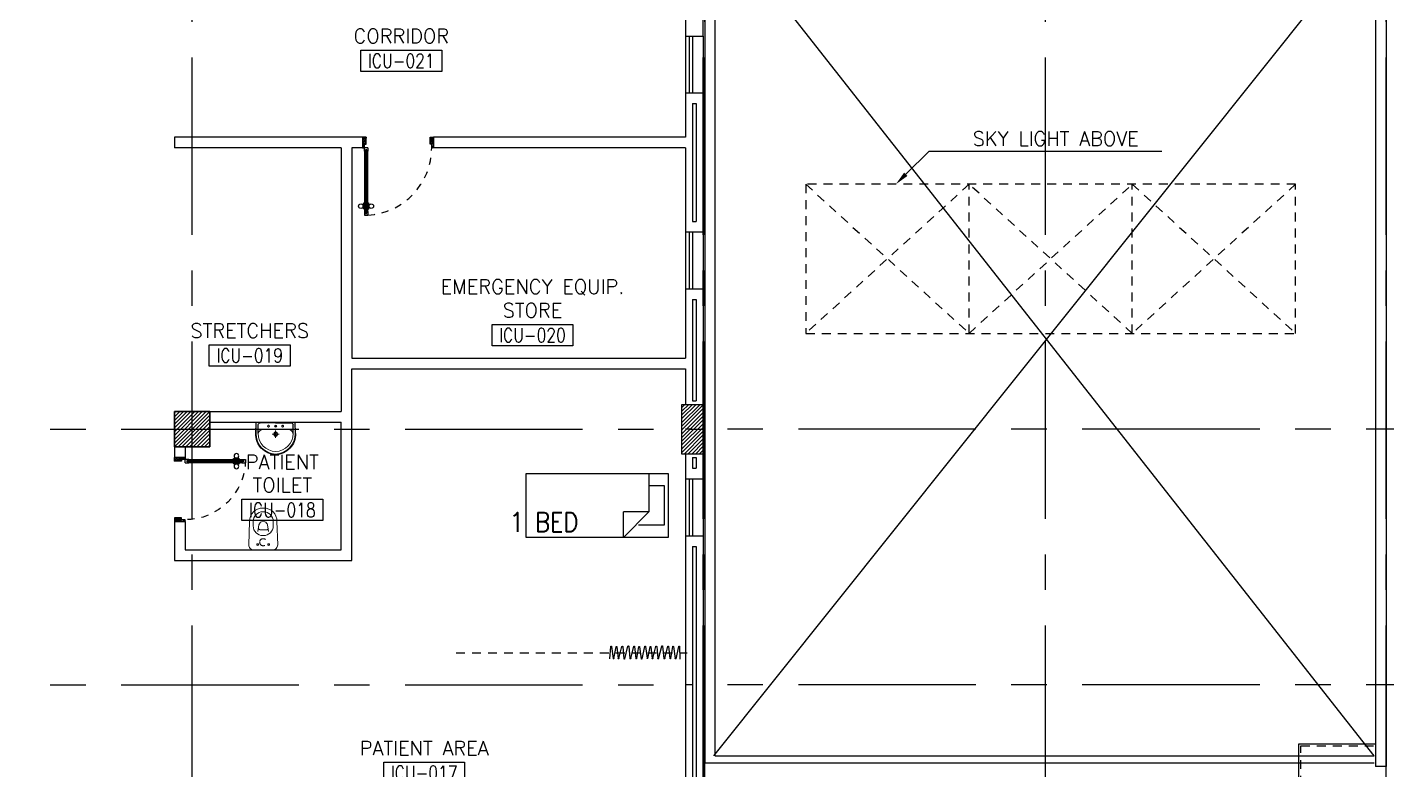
# Model space of a CAD drawing. Extents: x -0.7 to 93.2, y -1.5 to 78.
# Drawn here: x 31.12 to 50.27, y 15 to 25.46 of the extents above; entities that cross this region are included whole.
import ezdxf
from ezdxf.enums import TextEntityAlignment as Align

# ---------------------------------------------------------------- set-up
doc = ezdxf.new("R2010")
doc.units = 0
doc.header["$MEASUREMENT"] = 0
for name, pattern in [('CENTERX2', [4, 2.5, -0.5, 0.5, -0.5]), ('DASHED', [0.75, 0.5, -0.25]), ('HIDDEN', [0.375, 0.25, -0.125]), ('HIDDEN2', [0.1875, 0.125, -0.0625])]:
    doc.linetypes.add(name, pattern=pattern)
doc.layers.get('0').update_dxf_attribs({"color": 11, "linetype": 'CONTINUOUS'})
for name, color, linetype in [('A_CUBICLE_CURTAINS', 11, 'HIDDEN'), ('AXES', 11, 'CENTERX2'), ('COL', 11, 'CONTINUOUS'), ('D_CURTAIN', 11, 'HIDDEN'), ('DOOR', 11, 'CONTINUOUS'), ('FIX', 11, 'CONTINUOUS'), ('FUR', 11, 'CONTINUOUS'), ('HAT', 11, 'CONTINUOUS'), ('HIDDEN', 11, 'HIDDEN2'), ('INSUL', 11, 'CONTINUOUS'), ('RM-BOX', 11, 'CONTINUOUS'), ('RM-IND', 11, 'CONTINUOUS'), ('RM-NAME', 11, 'CONTINUOUS'), ('RM-NO', 11, 'CONTINUOUS'), ('ROOF', 11, 'CONTINUOUS'), ('RS20', 11, 'CONTINUOUS'), ('SHAFT', 11, 'CONTINUOUS'), ('STR', 11, 'CONTINUOUS'), ('WALL', 11, 'CONTINUOUS'), ('WIN', 11, 'CONTINUOUS')]:
    doc.layers.add(name, color=color, linetype=linetype)
doc.styles.add('ROMANS', font='ROMANS.shx', dxfattribs={"width": 0.6})
doc.styles.add('RS20', font='ROMANS.shx', dxfattribs={"height": 0.2})

# ---------------------------------------------------------------- blocks, each defined once
blk = doc.blocks.new('*X23')
at = {"color": 0}
for p, q in [((84179, 132651), (84678, 133150)), ((84179, 132704), (84625, 133150)), ((84179, 132757), (84571, 133150)), ((84179, 132810), (84518, 133150)), ((84179, 132864), (84465, 133150)), ((84179, 132917), (84412, 133150)), ((84179, 132970), (84359, 133150)), ((84179, 133023), (84306, 133150)), ((84179, 133076), (84253, 133150)), ((84179, 133129), (84200, 133150)), ((84231, 132650), (84679, 133098)), ((84284, 132650), (84679, 133045)), ((84337, 132650), (84679, 132992)), ((84390, 132650), (84679, 132939)), ((84443, 132650), (84679, 132886)), ((84496, 132650), (84679, 132833)), ((84549, 132650), (84679, 132780)), ((84602, 132650), (84679, 132727)), ((84655, 132650), (84679, 132674))]:
    blk.add_line(p, q, dxfattribs=at)
blk = doc.blocks.new('COL50')
at = {"layer": 'COL'}
blk.add_lwpolyline([(-250, 250), (-250, -250), (250, -250), (250, 250)], close=True, dxfattribs=at)
blk = doc.blocks.new('C11')
at = {"layer": 'HAT'}
h = blk.add_hatch(dxfattribs=at)
h.set_pattern_fill('ANSI31', color=256, scale=300, style=0)
h.set_pattern_definition([(45, (-248556.182, -75061.005), (-26.5165043, 26.5165043), [])])
h.paths.add_polyline_path([(300, 700), (0, 700), (0, 350), (300, 350)])
h.paths.add_polyline_path([(300, 350), (0, 350), (0, 0), (300, 0)])
at = {"layer": 'COL'}
blk.add_lwpolyline([(300, 700), (300, 0), (0, 0), (0, 700)], close=True, dxfattribs=at)
blk = doc.blocks.new('DOOR90')
at = {"layer": 'DOOR', "color": 0, "linetype": 'ByBlock'}
for p, q in [((-150, 0), (-150, -25)), ((-150, 0), (0, 0)), ((0, -50), (0, 0)), ((-1000, -25), (-1000, -75)), ((-1000, -75), (-1000, -25)), ((-950, -25), (-1000, -25)), ((-950, -75), (-1000, -75)), ((-970, -42), (-970, -58)), ((-950, -42), (-970, -42)), ((-950, -58), (-970, -58)), ((-950, -25), (-950, -42)), ((-950, -58), (-950, -75)), ((-918, -25), (-918, -18)), ((-828, -18), (-918, -18)), ((-918, -75), (-918, -82)), ((-828, -82), (-918, -82)), ((-905, -18), (-905, -9)), ((-905, -9), (-840, -9)), ((-905, -18), (-840, -18)), ((-905, -82), (-905, -91)), ((-905, -82), (-840, -82)), ((-905, -91), (-840, -91)), ((-840, -18), (-840, -9)), ((-840, -82), (-840, -91)), ((-828, -25), (-828, -18)), ((-828, -75), (-828, -82)), ((-200, -42), (-200, -25)), ((-200, -25), (-150, -25)), ((-180, -42), (-200, -42)), ((-200, -75), (-200, -58)), ((-200, -58), (-180, -58)), ((-150, -75), (-200, -75)), ((-180, -58), (-180, -42)), ((-150, -75), (-150, -25)), ((-150, -25), (-100, -25)), ((-100, -25), (-100, -50)), ((-100, -50), (0, -50)), ((-150, -900), (-150, -875)), ((-150, -875), (-100, -875)), ((0, -900), (-150, -900)), ((-150, -900), (0, -900)), ((-100, -850), (0, -850)), ((-100, -875), (-100, -850)), ((0, -850), (0, -900))]:
    blk.add_line(p, q, dxfattribs=at)
at = {"layer": 'DOOR', "color": 9, "linetype": 'ByBlock'}
for p, q in [((0, -50), (-114, 0)), ((0, -50), (-40, 0)), ((0, -50), (-100, -37)), ((0, -850), (-114, -900)), ((0, -850), (-100, -863)), ((0, -850), (-40, -900))]:
    blk.add_line(p, q, dxfattribs=at)
at = {"layer": 'DOOR', "linetype": 'ByBlock'}
for p, q in [((-200, -25), (-950, -25)), ((-200, -42), (-950, -42)), ((-200, -58), (-950, -58)), ((-950, -75), (-200, -75))]:
    blk.add_line(p, q, dxfattribs=at)
at = {"layer": 'DOOR', "color": 0, "linetype": 'ByBlock'}
for centre in [(-873, 24), (-873, -124)]:
    blk.add_circle(centre, 32.4, dxfattribs=at)
at = {"layer": 'DOOR', "color": 9, "linetype": 'ByBlock'}
for centre, radius, start, end in [((0, -50), 154, 161.1053, 166.2858), ((0, -50), 134, 158.1598, 169.28), ((0, -50), 94.4, 148.0182, 180), ((0, -50), 74.4, 137.7764, 180), ((0, -50), 114, 154.0838, 167.3774), ((0, -50), 54.4, 113.2074, 180), ((0, -50), 34.4, 90, 180), ((0, -50), 14.4, 90, 180), ((0, -850), 154, 193.7142, 198.8947), ((0, -850), 134, 190.72, 201.8402), ((0, -850), 94.4, 180, 211.9818), ((0, -850), 74.4, 180, 222.2236), ((0, -850), 54.4, 180, 246.7926), ((0, -850), 34.4, 180, 270), ((0, -850), 14.4, 180, 270)]:
    blk.add_arc(centre, radius, start, end, dxfattribs=at)
at = {"layer": 'DOOR', "linetype": 'HIDDEN', "ltscale": 0.5}
blk.add_arc((-150, -25), 850, 180, 270, dxfattribs=at)
blk = doc.blocks.new('RM1')
at = {"layer": 'RM-BOX'}
blk.add_lwpolyline([(570, -200), (-570, -200), (-570, -500), (570, -500)], close=True, dxfattribs=at)
at = {"layer": 'RM-NAME', "style": 'ROMANS'}
for tag, p in [('ROOMNAME1', (0, 324)), ('ROOMNAME2', (0, 0))]:
    blk.add_attdef(tag, text='', height=200, dxfattribs=at).set_placement(p, align=Align.MIDDLE)
at = {"layer": 'RM-NO', "style": 'ROMANS', "width": 0.8}
blk.add_attdef('ROOMNO', text='', height=200, dxfattribs=at).set_placement((0, -350), align=Align.MIDDLE)
blk = doc.blocks.new('C')
at = {"layer": 'D_CURTAIN'}
for points in [[(0.229, 0.077), (0.229, 0.077, 0.848601), (0.219, 0.076), (0.202, -0.062, -0.855925), (0.192, -0.063), (0.167, 0.072, 0.866955), (0.157, 0.072), (0.144, -0.065, -0.843142), (0.134, -0.066), (0.099, 0.077, 0.845318), (0.089, 0.076), (0.076, -0.066, -0.842227), (0.066, -0.067), (0.029, 0.079, 0.837896), (0.019, 0.078), (0.004, -0.065, -0.84563), (-0.006, -0.065), (-0.04, 0.078, 0.842014), (-0.049, 0.078), (-0.065, -0.063, -0.866148), (-0.075, -0.063), (-0.099, 0.074, 0.854133), (-0.109, 0.074), (-0.129, -0.066, -0.838104), (-0.139, -0.067), (-0.17, 0.077, 0.84026), (-0.18, 0.077), (-0.183, -0.071)], [(0.639, -0.068), (0.628, 0.076, 0.848601), (0.618, 0.076), (0.601, -0.063, -0.855925), (0.591, -0.063), (0.566, 0.071, 0.866955), (0.556, 0.071), (0.542, -0.066, -0.843142), (0.533, -0.066), (0.497, 0.076, 0.845318), (0.488, 0.075), (0.474, -0.067, -0.842227), (0.465, -0.068), (0.427, 0.078, 0.837896), (0.417, 0.078), (0.403, -0.065, -0.84563), (0.393, -0.066), (0.359, 0.078, 0.842014), (0.349, 0.077), (0.334, -0.063, -0.866148), (0.324, -0.064), (0.299, 0.074, 0.854133), (0.29, 0.073), (0.27, -0.067, -0.838104), (0.26, -0.067), (0.229, 0.077, 0.84026), (0.219, 0.076)]]:
    blk.add_lwpolyline(points, format="xyb", dxfattribs=at)
blk = doc.blocks.new('LAV1')
at = {"layer": 'FIX', "linetype": 'ByBlock', "ltscale": 0.3}
for p, q in [((-280, 210), (-275, 50)), ((-245, 210), (-245, 85)), ((245, 210), (245, 85)), ((280, 210), (275, 50)), ((0, 60), (-220, 60)), ((0, 60), (220, 60))]:
    blk.add_line(p, q, dxfattribs=at)
at = {"layer": 'FIX', "linetype": 'Continuous', "lineweight": 20}
for p, q in [((-275, 210), (-275, 50)), ((275, 210), (275, 50)), ((0, 50), (-275, 50)), ((0, 50), (-252, 50)), ((0, 155), (-181, 155)), ((0, 155), (181, 155)), ((0, 50), (252, 50)), ((0, 50), (275, 50))]:
    blk.add_line(p, q, dxfattribs=at)
at = {"layer": 'FIX', "linetype": 'DASHED', "lineweight": 20, "ltscale": 0.05}
for p, q in [((50, 220), (-50, 220)), ((0, 170), (0, 270)), ((0, 170), (0, 270))]:
    blk.add_line(p, q, dxfattribs=at)
at = {"layer": 'FIX', "lineweight": 20}
for p, q in [((16, 107), (-15, 107)), ((0, 92), (0, 123))]:
    blk.add_line(p, q, dxfattribs=at)
for centre, radius in [((0, 220), 29.5), ((0, 220), 22.5), ((0, 107), 15.5)]:
    blk.add_circle(centre, radius, dxfattribs=at)
at = {"layer": 'FIX', "linetype": 'HIDDEN', "lineweight": 20, "ltscale": 0.05}
for centre in [(-100, 107), (100, 107)]:
    blk.add_circle(centre, 12.4, dxfattribs=at)
at = {"layer": 'FIX', "linetype": 'ByBlock', "ltscale": 0.3}
for centre, radius, start, end in [((7, 220), 287, 91.3776, 182.0064), ((-7, 220), 287, 357.9936, 88.6224), ((-220, 85), 24.9, 179.7021, 269.9486), ((220, 85), 24.9, 270.0514, 0.2979)]:
    blk.add_arc(centre, radius, start, end, dxfattribs=at)
at = {"layer": 'FIX', "linetype": 'Continuous', "lineweight": 20}
for centre, radius, start, end in [((8, 217), 283, 91.6988, 181.351), ((8, 212), 253, 91.7328, 180.4884), ((-8, 217), 283, 358.649, 88.3012), ((-8, 212), 253, 359.5116, 88.2672), ((-179, 222), 66.9, 190.2006, 268.0786), ((179, 222), 66.9, 271.9214, 349.7994)]:
    blk.add_arc(centre, radius, start, end, dxfattribs=at)
blk = doc.blocks.new('WC1')
at = {"layer": 'FIX', "lineweight": 20}
for p, q in [((-210, 204), (-538, 194)), ((-727, 5), (-727, -5)), ((-674, 5), (-674, -5)), ((-534, 24), (-540, 0)), ((-540, 0), (-534, -24)), ((-475, 141), (-538, 141)), ((-395, 76), (-490, 60)), ((-339, 5), (-339, -5)), ((-538, -141), (-475, -141)), ((-490, -60), (-395, -76)), ((-538, -194), (-210, -204))]:
    blk.add_line(p, q, dxfattribs=at)
at = {"layer": 'FIX', "linetype": 'Continuous', "lineweight": 20}
blk.add_line((-420, -47), (-420, 45), dxfattribs=at)
at = {"layer": 'FIX', "lineweight": 20}
blk.add_lwpolyline([(-213, -204), (-210, -204, 0.414214), (-137, -131), (-137, 0), (-137, 131, 0.414214), (-210, 204)], format="xyb", dxfattribs=at)
at = {"layer": 'FIX', "linetype": 'HIDDEN2', "lineweight": 20, "ltscale": 0.3}
blk.add_circle((-245, 0), 49.8, dxfattribs=at)
at = {"layer": 'FIX', "linetype": 'HIDDEN', "lineweight": 20, "ltscale": 0.05}
for centre in [(-213, 78), (-213, -77)]:
    blk.add_circle(centre, 11.6, dxfattribs=at)
at = {"layer": 'FIX', "lineweight": 20}
for centre, radius, start, end in [((-538, 5), 189, 90, 180), ((-538, 5), 136, 90, 180), ((-473, -7), 68.2, 128.9242, 152.8468), ((-464, -18), 82, 108.496, 128.9242), ((-475, 5), 136, 360, 90), ((-538, -5), 189, 180, 270), ((-538, -5), 136, 180, 270), ((-473, 7), 68.2, 207.1532, 231.0758), ((-464, 18), 82, 231.0758, 251.504), ((-475, -5), 136, 270, 0)]:
    blk.add_arc(centre, radius, start, end, dxfattribs=at)
at = {"layer": 'FIX', "linetype": 'Continuous', "lineweight": 20}
for centre, start, end in [((-443, 46), 357.6662, 91.6121), ((-442, -46), 268.3879, 2.3338)]:
    blk.add_arc(centre, 22.3, start, end, dxfattribs=at)
blk = doc.blocks.new('DOOR-10')
at = {"layer": 'DOOR', "color": 0, "linetype": 'ByBlock'}
for p, q in [((-83, 1005), (-92, 1005)), ((-92, 1005), (-92, 940)), ((-76, 1018), (-83, 1018)), ((-83, 928), (-83, 1018)), ((-83, 1005), (-83, 940)), ((-26, 1100), (-76, 1100)), ((-76, 1100), (-26, 1100)), ((-76, 1050), (-76, 1100)), ((-59, 1050), (-76, 1050)), ((-43, 1070), (-59, 1070)), ((-59, 1050), (-59, 1070)), ((-43, 1050), (-43, 1070)), ((-26, 1050), (-43, 1050)), ((-26, 1050), (-26, 1100)), ((-26, 1018), (-18, 1018)), ((-18, 928), (-18, 1018)), ((-18, 1005), (-9, 1005)), ((-18, 1005), (-18, 940)), ((-9, 1005), (-9, 940)), ((-83, 940), (-92, 940)), ((-76, 928), (-83, 928)), ((-26, 928), (-18, 928)), ((-18, 940), (-9, 940)), ((-76, 200), (-59, 200)), ((-76, 150), (-76, 200)), ((-59, 200), (-59, 180)), ((-43, 200), (-26, 200)), ((-43, 180), (-43, 200)), ((-26, 200), (-26, 150)), ((-1001, 0), (-1001, 150)), ((-1001, 150), (-976, 150)), ((-1001, 150), (-1001, 0)), ((-951, 0), (-1001, 0)), ((-976, 150), (-976, 100)), ((-976, 100), (-951, 100)), ((-951, 100), (-951, 0)), ((-76, 150), (-26, 150)), ((-59, 180), (-43, 180)), ((-51, 100), (-51, 0)), ((-26, 100), (-51, 100)), ((-51, 0), (-1, 0)), ((-1, 150), (-26, 150)), ((-26, 150), (-26, 100))]:
    blk.add_line(p, q, dxfattribs=at)
at = {"layer": 'DOOR', "linetype": 'ByBlock'}
for p, q in [((-76, 1050), (-76, 200)), ((-59, 200), (-59, 1050)), ((-43, 200), (-43, 1050)), ((-26, 200), (-26, 1050))]:
    blk.add_line(p, q, dxfattribs=at)
at = {"layer": 'DOOR', "color": 9, "linetype": 'ByBlock'}
for p, q in [((-951, 0), (-1001, 114)), ((-951, 0), (-1001, 40)), ((-951, 0), (-964, 100)), ((-51, 0), (-1, 114)), ((-51, 0), (-37, 100)), ((-51, 0), (-1, 40)), ((-1, 0), (-1, 150))]:
    blk.add_line(p, q, dxfattribs=at)
at = {"layer": 'DOOR', "color": 0, "linetype": 'ByBlock'}
for centre in [(-124, 973), (23, 973)]:
    blk.add_circle(centre, 32.4, dxfattribs=at)
at = {"layer": 'DOOR', "linetype": 'HIDDEN', "ltscale": 0.5}
blk.add_arc((-23, 149), 952, 93.1482, 179.9482, dxfattribs=at)
at = {"layer": 'DOOR', "color": 9, "linetype": 'ByBlock'}
for centre, radius, start, end in [((-951, 0), 154, 103.7142, 108.8947), ((-951, 0), 134, 100.72, 111.8402), ((-951, 0), 94.4, 90, 121.9818), ((-951, 0), 74.4, 90, 132.2236), ((-951, 0), 54.4, 90, 156.7926), ((-951, 0), 34.4, 90, 180), ((-951, 0), 14.4, 90, 180), ((-51, 0), 94.4, 58.0182, 90), ((-51, 0), 74.4, 47.7764, 90), ((-51, 0), 54.4, 23.2074, 90), ((-51, 0), 34.4, 0, 90), ((-51, 0), 14.4, 0, 90), ((-51, 0), 134, 68.1598, 79.28), ((-51, 0), 114, 64.0838, 77.3774), ((-51, 0), 154, 71.1053, 76.2858)]:
    blk.add_arc(centre, radius, start, end, dxfattribs=at)

msp = doc.modelspace()

# ---------------------------------------------------------------- linework, layer by layer
at = {"layer": 'A_CUBICLE_CURTAINS', "ltscale": 0.5}
msp.add_line((37.1603, 16.65), (40.4176, 16.65), dxfattribs=at)
at = {"layer": 'AXES'}
for p, q in [((45.4624, -1.4643), (45.4624, 77.3484)), ((40.6424, -1.4643), (40.6424, 76.9984)), ((40.6624, -1.4643), (40.6624, 76.9984)), ((50.2624, -1.4643), (50.2624, 76.9984)), ((33.4424, -1.4643), (33.4424, 59.12)), ((24.4424, 19.8), (40.6424, 19.8)), ((92.4824, 19.8), (40.3924, 19.8)), ((24.4424, 16.2), (40.3957, 16.2)), ((92.4824, 16.2), (40.3924, 16.2))]:
    msp.add_line(p, q, dxfattribs=at)
at = {"layer": 'FUR'}
for p, q in [((38.1459, 18.2765), (38.1459, 19.1765)), ((38.1459, 19.1765), (40.1459, 19.1765)), ((39.8743, 19.1765), (39.8743, 18.6377)), ((40.1459, 19.1765), (40.1459, 18.2765)), ((39.8743, 19.0066), (40.0905, 19.0066)), ((40.0905, 19.0066), (40.0905, 18.4487)), ((39.8743, 18.6377), (39.5209, 18.6377)), ((39.5209, 18.2765), (39.5209, 18.6377)), ((39.8743, 18.6377), (39.5209, 18.2765)), ((40.0905, 18.4487), (39.7308, 18.4487)), ((40.1459, 18.2765), (38.1459, 18.2765))]:
    msp.add_line(p, q, dxfattribs=at)
at = {"layer": 'HIDDEN'}
for p, q in [((48.9874, 23.25), (42.0874, 23.25)), ((42.0874, 23.25), (42.0874, 21.15)), ((44.3874, 23.25), (42.0874, 21.15)), ((42.0874, 23.25), (44.3874, 21.15)), ((46.6874, 21.15), (44.3874, 23.25)), ((44.3874, 21.15), (46.6874, 23.25)), ((44.3874, 21.15), (44.3874, 23.25)), ((44.3874, 21.15), (44.3874, 23.25)), ((48.9874, 23.25), (46.6874, 21.15)), ((46.6874, 23.25), (48.9874, 21.15)), ((46.6874, 21.15), (46.6874, 23.25)), ((46.6874, 21.15), (46.6874, 23.25)), ((48.9874, 21.15), (48.9874, 23.25)), ((42.0874, 21.15), (48.9874, 21.15))]:
    msp.add_line(p, q, dxfattribs=at)
at = {"layer": 'INSUL'}
for p, q in [((40.4924, 24.3864), (40.4924, 22.7276)), ((40.4924, 24.3864), (40.5424, 24.3864)), ((40.5424, 24.3864), (40.5424, 22.7276)), ((40.4924, 22.7276), (40.5424, 22.7276)), ((40.4924, 21.6276), (40.4924, 20.2)), ((40.4924, 21.6276), (40.5424, 21.6276)), ((40.5424, 21.6276), (40.5424, 20.2)), ((40.4924, 20.2), (40.5424, 20.2)), ((40.4924, 19.4), (40.5424, 19.4)), ((40.4924, 19.4), (40.4924, 19.25)), ((40.5424, 19.4), (40.5424, 19.25)), ((40.4924, 19.25), (40.5424, 19.25)), ((40.4924, 18.15), (40.4924, 12.95)), ((40.4924, 18.15), (40.5424, 18.15)), ((40.5424, 18.15), (40.5424, 12.95))]:
    msp.add_line(p, q, dxfattribs=at)
at = {"layer": 'RM-IND'}
for p, q in [((43.4964, 23.3911), (43.8249, 23.7179)), ((43.8249, 23.7179), (44.3378, 23.7179)), ((44.3378, 23.7179), (47.1045, 23.7179))]:
    msp.add_line(p, q, dxfattribs=at)
msp.add_solid([(43.5199, 23.3674), (43.4729, 23.4147), (43.3546, 23.25)], dxfattribs=at)
at = {"layer": 'ROOF'}
for p, q in [((40.6624, 26.75), (40.6624, 15.1)), ((40.8124, 15.2), (40.8124, 26.65)), ((50.1124, 26.65), (50.1124, 15.05)), ((50.2624, 26.75), (50.2624, 15.05)), ((40.8124, 15.2), (50.0924, 15.2)), ((40.6624, 15.1), (50.0924, 15.1)), ((50.2624, 15.05), (50.1124, 15.05))]:
    msp.add_line(p, q, dxfattribs=at)
at = {"layer": 'SHAFT'}
for p, q in [((40.7924, 15.2), (49.9424, 26.65)), ((50.0924, 15.2), (41.0103, 26.7488))]:
    msp.add_line(p, q, dxfattribs=at)
at = {"layer": 'STR'}
msp.add_lwpolyline([(50.1124, 12.7359), (49.0324, 12.7359), (49.0324, 15.3709), (50.1124, 15.3709)], dxfattribs=at)
at = {"layer": 'STR', "linetype": 'HIDDEN2'}
msp.add_lwpolyline([(50.1124, 12.7659), (49.0624, 12.7659), (49.0624, 15.3409), (50.1124, 15.3409)], dxfattribs=at)
at = {"layer": 'WALL', "linetype": 'ByBlock'}
for p, q in [((40.6424, 25.3364), (40.6424, 26.75)), ((40.3924, 25.915), (40.3924, 25.3364)), ((40.3924, 25.3364), (40.6424, 25.3364)), ((40.3924, 24.5364), (40.6424, 24.5364)), ((40.3924, 24.5364), (40.3924, 23.915)), ((40.6424, 24.5364), (40.6424, 22.5776)), ((40.639, 24.3864), (40.6424, 24.3864)), ((33.1924, 23.915), (33.1924, 23.765)), ((35.8424, 23.915), (33.1924, 23.915)), ((35.5424, 23.765), (33.1924, 23.765)), ((35.5424, 23.765), (35.5424, 20.05)), ((35.6924, 23.765), (35.6924, 20.8)), ((35.8424, 23.765), (35.6924, 23.765)), ((35.8424, 23.915), (35.8424, 23.765)), ((40.3924, 23.915), (36.8424, 23.915)), ((36.8424, 23.915), (36.8424, 23.765)), ((40.3924, 23.765), (36.8424, 23.765)), ((40.3924, 23.765), (40.3924, 22.5776)), ((40.639, 22.7276), (40.6424, 22.7276)), ((40.3924, 22.5776), (40.6424, 22.5776)), ((40.3924, 21.7776), (40.6424, 21.7776)), ((40.3924, 21.7776), (40.3924, 20.8)), ((40.6424, 21.7776), (40.6424, 20.15)), ((40.639, 21.6276), (40.6424, 21.6276)), ((35.6924, 20.8), (40.3924, 20.8)), ((35.6924, 17.95), (35.6924, 20.65)), ((35.6924, 20.65), (40.3924, 20.65)), ((40.3924, 20.65), (40.3924, 20.15)), ((33.6924, 20.05), (35.5424, 20.05)), ((33.6924, 19.9), (35.5424, 19.9)), ((35.5424, 18.1), (35.5424, 19.9)), ((40.3924, 19.45), (40.3924, 19.1)), ((40.6424, 19.45), (40.6424, 19.1)), ((40.3924, 19.1), (40.6424, 19.1)), ((40.3924, 18.3), (40.6424, 18.3)), ((40.3924, 18.3), (40.3924, 12.95)), ((40.6424, 18.3), (40.6424, 12.95)), ((33.3424, 18.1), (35.5424, 18.1)), ((33.1924, 17.95), (35.6924, 17.95)), ((40.639, 16.15), (40.6424, 16.15))]:
    msp.add_line(p, q, dxfattribs=at)
at = {"layer": 'WALL'}
for p, q in [((33.1924, 19.55), (33.1924, 19.4)), ((33.3424, 19.55), (33.3424, 19.4)), ((33.3424, 19.4), (33.1924, 19.4)), ((33.3424, 18.5), (33.1924, 18.5)), ((33.1924, 18.5), (33.1924, 17.95)), ((33.3424, 18.5), (33.3424, 18.1))]:
    msp.add_line(p, q, dxfattribs=at)
at = {"layer": 'WALL', "linetype": 'ByBlock', "ltscale": 0.3}
for points in [[(40.3424, 20.15), (40.6424, 20.15), (40.6424, 19.45), (40.3424, 19.45)], [(33.1924, 20.05), (33.6924, 20.05), (33.6924, 19.55), (33.1924, 19.55)]]:
    msp.add_lwpolyline(points, close=True, dxfattribs=at)
at = {"layer": 'WIN'}
for p, q in [((40.3924, 25.3364), (40.3924, 24.5364)), ((40.4424, 25.3364), (40.4424, 24.5364)), ((40.4924, 25.3364), (40.4924, 24.5364)), ((40.6424, 25.3364), (40.6424, 24.5364)), ((40.3924, 22.5776), (40.3924, 21.7776)), ((40.4424, 22.5776), (40.4424, 21.7776)), ((40.4924, 22.5776), (40.4924, 21.7776)), ((40.6424, 22.5776), (40.6424, 21.7776)), ((40.3924, 19.1), (40.3924, 18.3)), ((40.4424, 19.1), (40.4424, 18.3)), ((40.4924, 19.1), (40.4924, 18.3)), ((40.6424, 19.1), (40.6424, 18.3))]:
    msp.add_line(p, q, dxfattribs=at)

# ---------------------------------------------------------------- block references
at = {"layer": 'COL', "linetype": 'ByBlock', "xscale": 0.001, "yscale": 0.001, "zscale": 0.001}
msp.add_blockref('C11', (40.3424, 19.45), dxfattribs=at)
at = {"layer": 'COL', "xscale": 0.001, "yscale": 0.001, "zscale": 0.001}
msp.add_blockref('COL50', (33.4424, 19.8), dxfattribs=at)
at = {"layer": 'D_CURTAIN', "ltscale": 2, "xscale": -1.2, "yscale": 1.2, "zscale": 1.2}
msp.add_blockref('C', (40.0932, 16.6484), dxfattribs=at)
at = {"layer": 'DOOR', "color": 0, "linetype": 'ByBlock', "ltscale": 0.3, "xscale": 0.001, "yscale": 0.001, "zscale": 0.001, "rotation": 180}
msp.add_blockref('DOOR-10', (35.8417, 23.915), dxfattribs=at)
at = {"layer": 'DOOR', "color": 0, "linetype": 'ByBlock', "xscale": -0.001, "yscale": 0.001, "zscale": 0.001}
msp.add_blockref('DOOR90', (33.1924, 19.4), dxfattribs=at)
at = {"layer": 'FIX', "xscale": -0.001, "yscale": 0.001, "zscale": 0.001}
for name, p, rotation in [('LAV1', (34.6174, 19.95), 180), ('WC1', (34.4424, 17.963), 90)]:
    msp.add_blockref(name, p, dxfattribs=dict(at, rotation=rotation))
at = {"layer": 'HAT', "xscale": 0.001, "yscale": 0.001, "zscale": 0.001}
msp.add_blockref('*X23', (-50.9869, -113.0997), dxfattribs=at)
at = {"layer": 'RM-NAME'}
ref = msp.add_blockref('RM1', (36.3883, 25.3375), dxfattribs=dict(at, xscale=-0.001, yscale=0.001, zscale=0.001))
ref.add_attrib('ROOMNO', 'ICU-021', dxfattribs={"layer": 'RM-NO', "height": 0.2, "style": 'ROMANS', "width": 0.8}).set_placement((36.3883, 24.9875), align=Align.MIDDLE)
ref.add_attrib('ROOMNAME2', 'CORRIDOR', dxfattribs={"height": 0.2, "style": 'ROMANS'}).set_placement((36.3883, 25.3375), align=Align.MIDDLE)
ref = msp.add_blockref('RM1', (38.2361, 21.4748), dxfattribs=dict(at, xscale=-0.001, yscale=0.001, zscale=0.001))
ref.add_attrib('ROOMNO', 'ICU-020', dxfattribs={"layer": 'RM-NO', "height": 0.2, "style": 'ROMANS', "width": 0.8}).set_placement((38.2361, 21.1248), align=Align.MIDDLE)
ref.add_attrib('ROOMNAME2', 'STORE', dxfattribs={"height": 0.2, "style": 'ROMANS'}).set_placement((38.2361, 21.4748), align=Align.MIDDLE)
ref.add_attrib('ROOMNAME1', 'EMERGENCY EQUIP.', dxfattribs={"height": 0.2, "style": 'ROMANS'}).set_placement((38.2361, 21.7986), align=Align.MIDDLE)
ref = msp.add_blockref('RM1', (34.2526, 21.1879), dxfattribs=dict(at, xscale=-0.001, yscale=0.001, zscale=0.001))
ref.add_attrib('ROOMNO', 'ICU-019', dxfattribs={"layer": 'RM-NO', "height": 0.2, "style": 'ROMANS', "width": 0.8}).set_placement((34.2526, 20.8379), align=Align.MIDDLE)
ref.add_attrib('ROOMNAME2', 'STRETCHERS', dxfattribs={"height": 0.2, "style": 'ROMANS'}).set_placement((34.2526, 21.1879), align=Align.MIDDLE)
ref = msp.add_blockref('RM1', (34.712, 19.0132), dxfattribs=dict(at, xscale=-0.001, yscale=0.001, zscale=0.001))
ref.add_attrib('ROOMNO', 'ICU-018', dxfattribs={"layer": 'RM-NO', "height": 0.2, "style": 'ROMANS', "width": 0.8}).set_placement((34.712, 18.6632), align=Align.MIDDLE)
ref.add_attrib('ROOMNAME2', 'TOILET', dxfattribs={"height": 0.2, "style": 'ROMANS'}).set_placement((34.712, 19.0132), align=Align.MIDDLE)
ref.add_attrib('ROOMNAME1', 'PATIENT', dxfattribs={"height": 0.2, "style": 'ROMANS'}).set_placement((34.712, 19.3371), align=Align.MIDDLE)
ref = msp.add_blockref('RM1', (36.7102, 15.3084), dxfattribs=dict(at, xscale=-0.001, yscale=0.001, zscale=0.001))
ref.add_attrib('ROOMNO', 'ICU-017', dxfattribs={"layer": 'RM-NO', "height": 0.2, "style": 'ROMANS', "width": 0.8}).set_placement((36.7102, 14.9584), align=Align.MIDDLE)
ref.add_attrib('ROOMNAME2', 'PATIENT AREA', dxfattribs={"height": 0.2, "style": 'ROMANS'}).set_placement((36.7102, 15.3084), align=Align.MIDDLE)

# ---------------------------------------------------------------- texts
at = {"layer": 'RM-NAME', "style": 'ROMANS'}
msp.add_text('SKY LIGHT ABOVE', height=0.2, dxfattribs=at).set_placement((44.4378, 23.8929), align=Align.MIDDLE_LEFT)
at = {"layer": 'RS20', "style": 'RS20', "width": 0.85}
msp.add_text('1 BED', height=0.2736, dxfattribs=at).set_placement((38.3968, 18.4921), align=Align.MIDDLE)

doc.saveas('drawing.dxf')
